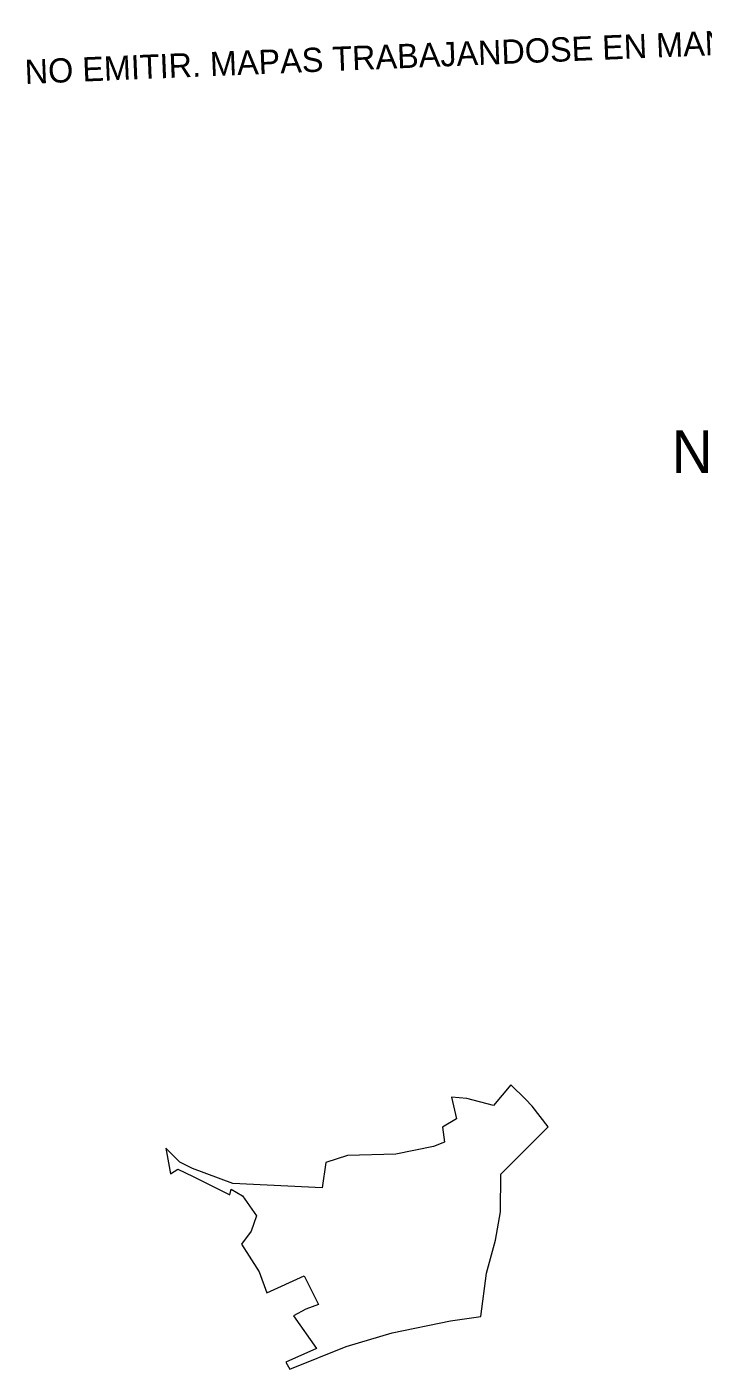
# Model space of a CAD drawing. Header units: inches. Extents: x 610851 to 630254, y 1234683 to 1264905.
# Drawn here: x 621869 to 622566, y 1243320 to 1244704 of the extents above; entities that cross this region are included whole.
import ezdxf
from ezdxf.enums import TextEntityAlignment as Align

# ---------------------------------------------------------------- set-up
doc = ezdxf.new("R2010")
doc.units = ezdxf.units.IN
doc.header["$MEASUREMENT"] = 0
for name, color, linetype, lineweight in [('20', 7, 'Continuous', 0), ('ACTUALIZACION SIT 2011', 7, 'Continuous', 0), ('Level 20', 7, 'Continuous', 0)]:
    doc.layers.add(name, color=color, linetype=linetype, lineweight=lineweight)
doc.styles.add('Styledgn032', font='dgn032.shx')

msp = doc.modelspace()

# ---------------------------------------------------------------- linework, layer by layer
at = {"layer": 'Level 20', "color": 2, "linetype": 'Continuous', "lineweight": 0, "ltscale": 0.1, "true_color": 0xf0f000, "flags": 128}
msp.add_lwpolyline([(622136.0682, 1243327.15965), (622140.14027, 1243319.81267), (622198.31203, 1243343.35205), (622198.31203, 1243343.35205), (622245.77039, 1243357.36722), (622305.89339, 1243369.72123), (622337.11303, 1243374.09762), (622343.06785, 1243418.79356), (622352.27043, 1243453.01169), (622357.50385, 1243482.25917), (622357.67307, 1243520.83927), (622406.71267, 1243569.66514), (622389.88295, 1243591.17625), (622383.00442, 1243598.33211), (622367.95539, 1243613.17223), (622350.15774, 1243591.89741), (622322.81072, 1243598.99573), (622306.88516, 1243600.35093), (622312.13243, 1243578.09738), (622297.68568, 1243569.41635), (622299.75149, 1243553.85292), (622288.10822, 1243549.31244), (622249.3991, 1243541.44467), (622199.48377, 1243540.12019), (622177.25066, 1243532.9387), (622173.48333, 1243506.807), (622081.27625, 1243511.24963), (622039.43756, 1243526.77608), (622026.47199, 1243533.23176), (622011.95583, 1243547.67394), (622017.03818, 1243521.45578), (622024.33567, 1243525.99913), (622040.15334, 1243518.51733), (622078.08651, 1243499.57537), (622079.65105, 1243505.56775), (622091.0498, 1243498.75988), (622105.58945, 1243478.04745), (622099.98547, 1243462.15828), (622090.14383, 1243448.63603), (622108.54377, 1243420.30974), (622116.33518, 1243398.47252), (622154.78455, 1243416.11119), (622169.61947, 1243386.34607), (622156.53136, 1243381.73453), (622143.75304, 1243374.73683), (622167.46519, 1243341.11891), (622136.0682, 1243327.15965)], dxfattribs=at)

# ---------------------------------------------------------------- texts
at = {"layer": '20', "color": 2, "linetype": 'Continuous', "lineweight": 0, "style": 'Styledgn032'}
msp.add_text('NO MONTAR PLANOS URBANOS', height=44, dxfattribs=at).set_placement((622994.83375, 1244266.33542), align=Align.MIDDLE_CENTER)
at = {"layer": 'ACTUALIZACION SIT 2011', "color": 3, "linetype": 'Continuous', "lineweight": 0, "style": 'Styledgn032'}
msp.add_text('NO EMITIR. MAPAS TRABAJANDOSE EN MANAGUA', height=25, rotation=2.39999996, dxfattribs=at).set_placement((622276.61622, 1244675.12398), align=Align.MIDDLE_CENTER)

doc.saveas('drawing.dxf')
